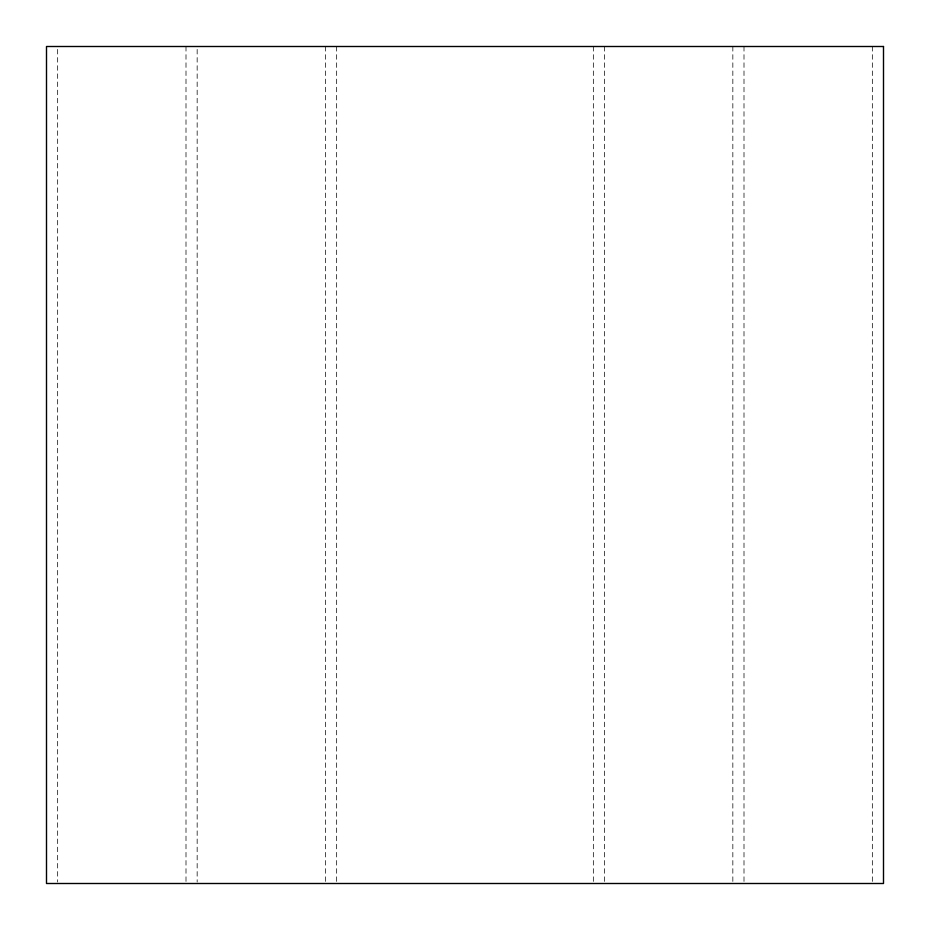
<?xml version="1.0" encoding="UTF-8"?>
<svg xmlns="http://www.w3.org/2000/svg" width="930" height="930" viewBox="0 0 930 930"><rect width="100%" height="100%" fill="white"/><g stroke="black" fill="none" stroke-linecap="round" stroke-linejoin="round"><path stroke-width="0.7" stroke-dasharray="4.65 3.49" d="M872.34 46.5L872.34 882.047M744 46.5L744 882.047M732.84 46.5L732.84 882.047M604.5 46.5L604.5 882.047M593.34 46.5L593.34 882.047M336.66 46.5L336.66 882.047M325.5 46.5L325.5 882.047M197.16 49.406L197.16 882.047M186 46.5L186 882.047M57.66 49.406L57.66 882.047"/><path stroke-width="1.4" d="M883.5 46.5L46.5 46.5L46.5 883.5L883.5 883.5L883.5 46.5"/></g></svg>
